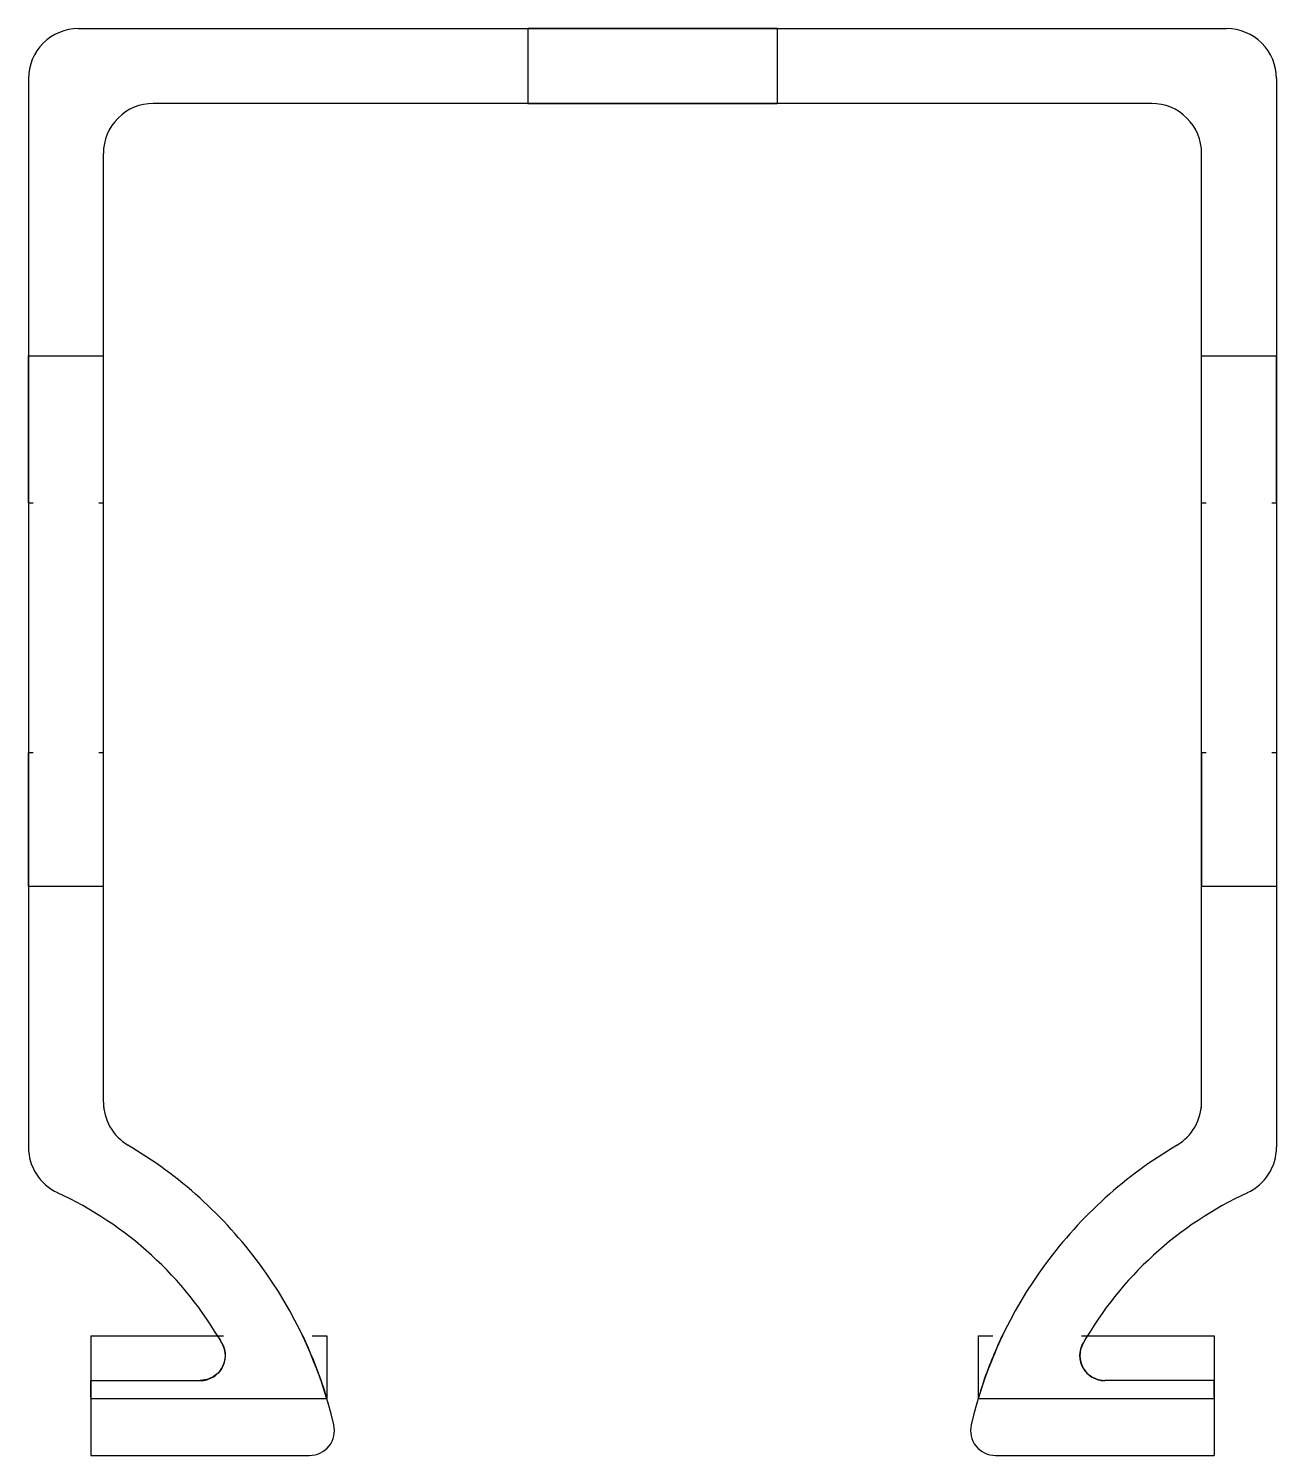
# Model space of a CAD drawing. Header units: millimetres. Extents: x 18 to 143, y 9 to 130.
# Drawn here: x 17.89 to 52.89, y 16.37 to 56.38 of the extents above; entities that cross this region are included whole.
import ezdxf

# ---------------------------------------------------------------- set-up
doc = ezdxf.new("R2010")
doc.units = ezdxf.units.MM
doc.layers.add('可见轮廓', color=7, linetype='Continuous')
doc.layers.add('隐藏线', color=5, linetype='Continuous')

msp = doc.modelspace()

# ---------------------------------------------------------------- linework, layer by layer
at = {"layer": '可见轮廓'}
for p, q in [((19.293, 56.38), (35.393, 56.38)), ((38.893, 56.38), (31.893, 56.38)), ((31.893, 56.38), (31.893, 56.249)), ((35.393, 56.38), (51.493, 56.38)), ((38.893, 56.38), (38.893, 56.249)), ((17.893, 54.98), (17.893, 39.996)), ((52.893, 54.98), (52.893, 39.996)), ((35.393, 54.28), (21.393, 54.28)), ((31.893, 54.412), (31.893, 54.28)), ((38.893, 54.28), (31.893, 54.28)), ((49.393, 54.28), (35.393, 54.28)), ((38.893, 54.412), (38.893, 54.28)), ((19.993, 39.58), (19.993, 52.88)), ((50.793, 39.58), (50.793, 52.88)), ((17.893, 47.21), (17.893, 43.08)), ((17.893, 47.21), (18.024, 47.21)), ((19.862, 47.21), (19.993, 47.21)), ((19.993, 43.08), (19.993, 47.21)), ((50.793, 43.08), (50.793, 47.21)), ((50.793, 47.21), (50.924, 47.21)), ((52.762, 47.21), (52.893, 47.21)), ((52.893, 47.21), (52.893, 43.08)), ((17.893, 43.08), (18.024, 43.08)), ((19.862, 43.08), (19.993, 43.08)), ((50.793, 43.08), (50.924, 43.08)), ((52.762, 43.08), (52.893, 43.08)), ((17.893, 39.996), (17.893, 36.378)), ((52.893, 39.996), (52.893, 36.378)), ((19.993, 36.378), (19.993, 39.58)), ((50.793, 36.378), (50.793, 39.58)), ((17.893, 36.378), (17.893, 25.013)), ((17.893, 36.08), (17.893, 32.34)), ((17.893, 36.08), (18.024, 36.08)), ((19.862, 36.08), (19.993, 36.08)), ((19.993, 26.28), (19.993, 36.378)), ((19.993, 32.34), (19.993, 36.08)), ((50.793, 26.28), (50.793, 36.378)), ((50.793, 32.34), (50.793, 36.08)), ((50.793, 36.08), (50.924, 36.08)), ((52.762, 36.08), (52.893, 36.08)), ((52.893, 36.378), (52.893, 25.013)), ((52.893, 36.08), (52.893, 32.34)), ((17.893, 32.34), (18.024, 32.34)), ((19.862, 32.34), (19.993, 32.34)), ((50.793, 32.34), (50.924, 32.34)), ((52.762, 32.34), (52.893, 32.34)), ((17.893, 26.032), (17.893, 25.013)), ((52.893, 26.032), (52.893, 25.013)), ((19.643, 19.724), (19.643, 17.974)), ((19.643, 19.724), (23.364, 19.724)), ((23.2, 19.724), (23.215, 19.699)), ((23.215, 19.699), (23.23, 19.674)), ((23.23, 19.674), (23.245, 19.649)), ((23.245, 19.649), (23.259, 19.624)), ((23.259, 19.624), (23.274, 19.599)), ((25.845, 19.724), (26.258, 19.724)), ((26.258, 19.724), (26.258, 17.974)), ((44.528, 19.724), (44.528, 17.974)), ((44.528, 19.724), (44.941, 19.724)), ((47.422, 19.724), (51.143, 19.724)), ((47.527, 19.624), (47.512, 19.599)), ((47.541, 19.649), (47.527, 19.624)), ((47.556, 19.674), (47.541, 19.649)), ((47.571, 19.699), (47.556, 19.674)), ((47.586, 19.724), (47.571, 19.699)), ((51.143, 19.724), (51.143, 17.974)), ((23.274, 19.599), (23.289, 19.574)), ((23.317, 19.524), (23.359, 19.438)), ((23.317, 19.524), (23.389, 19.346)), ((23.359, 19.438), (23.389, 19.348)), ((23.389, 19.348), (23.406, 19.255)), ((23.389, 19.346), (23.41, 19.159)), ((23.406, 19.255), (23.41, 19.163)), ((47.397, 19.346), (47.376, 19.159)), ((47.38, 19.255), (47.376, 19.163)), ((47.397, 19.348), (47.38, 19.255)), ((47.469, 19.524), (47.397, 19.346)), ((47.427, 19.438), (47.397, 19.348)), ((47.469, 19.524), (47.427, 19.438)), ((47.512, 19.599), (47.497, 19.574)), ((23.313, 18.819), (23.208, 18.683)), ((23.383, 18.98), (23.313, 18.819)), ((23.355, 18.902), (23.316, 18.825)), ((23.384, 18.985), (23.355, 18.902)), ((23.41, 19.159), (23.383, 18.98)), ((23.403, 19.072), (23.384, 18.985)), ((23.41, 19.163), (23.403, 19.072)), ((25.898, 19.002), (25.865, 19.083)), ((25.93, 18.922), (25.898, 19.002)), ((25.96, 18.843), (25.93, 18.922)), ((25.989, 18.767), (25.96, 18.843)), ((44.797, 18.767), (44.826, 18.843)), ((44.826, 18.843), (44.856, 18.922)), ((44.856, 18.922), (44.888, 19.002)), ((44.888, 19.002), (44.921, 19.083)), ((47.376, 19.163), (47.383, 19.072)), ((47.376, 19.159), (47.403, 18.98)), ((47.383, 19.072), (47.402, 18.985)), ((47.402, 18.985), (47.431, 18.902)), ((47.403, 18.98), (47.473, 18.819)), ((47.431, 18.902), (47.47, 18.825)), ((47.473, 18.819), (47.578, 18.683)), ((19.643, 18.475), (21.177, 18.475)), ((19.643, 18.475), (19.643, 17.425)), ((19.643, 18.475), (19.643, 17.974)), ((21.177, 18.475), (22.71, 18.475)), ((22.901, 18.502), (22.71, 18.475)), ((22.742, 18.476), (22.726, 18.476)), ((22.757, 18.477), (22.742, 18.476)), ((22.833, 18.486), (22.818, 18.484)), ((22.848, 18.489), (22.833, 18.486)), ((23.07, 18.575), (22.901, 18.502)), ((22.936, 18.513), (22.922, 18.508)), ((22.951, 18.518), (22.936, 18.513)), ((23.208, 18.683), (23.07, 18.575)), ((26.017, 18.693), (25.989, 18.767)), ((26.043, 18.622), (26.017, 18.693)), ((26.068, 18.553), (26.043, 18.622)), ((26.091, 18.486), (26.068, 18.553)), ((26.091, 18.486), (26.13, 18.373)), ((44.695, 18.486), (44.656, 18.373)), ((44.695, 18.486), (44.718, 18.553)), ((44.718, 18.553), (44.743, 18.622)), ((44.743, 18.622), (44.769, 18.693)), ((44.769, 18.693), (44.797, 18.767)), ((47.578, 18.683), (47.716, 18.575)), ((47.716, 18.575), (47.885, 18.502)), ((47.835, 18.518), (47.85, 18.513)), ((47.85, 18.513), (47.864, 18.508)), ((47.885, 18.502), (48.076, 18.475)), ((47.938, 18.489), (47.953, 18.486)), ((47.953, 18.486), (47.968, 18.484)), ((48.029, 18.477), (48.044, 18.476)), ((48.044, 18.476), (48.06, 18.476)), ((49.609, 18.475), (48.076, 18.475)), ((51.143, 18.475), (49.609, 18.475)), ((51.143, 18.475), (51.143, 17.425)), ((51.143, 18.475), (51.143, 17.974)), ((26.13, 18.373), (26.164, 18.272)), ((26.164, 18.272), (26.193, 18.183)), ((26.193, 18.183), (26.217, 18.109)), ((26.217, 18.109), (26.235, 18.051)), ((26.235, 18.051), (26.248, 18.008)), ((26.248, 18.008), (26.256, 17.983)), ((44.538, 18.008), (44.53, 17.983)), ((44.551, 18.051), (44.538, 18.008)), ((44.569, 18.109), (44.551, 18.051)), ((44.593, 18.183), (44.569, 18.109)), ((44.622, 18.272), (44.593, 18.183)), ((44.656, 18.373), (44.622, 18.272)), ((19.643, 17.974), (20.056, 17.974)), ((25.845, 17.974), (26.258, 17.974)), ((44.528, 17.974), (44.941, 17.974)), ((50.73, 17.974), (51.143, 17.974)), ((19.643, 17.425), (19.643, 16.375)), ((51.143, 17.425), (51.143, 16.375)), ((19.643, 16.375), (22.709, 16.375)), ((22.709, 16.375), (25.775, 16.375)), ((45.011, 16.375), (48.077, 16.375)), ((48.077, 16.375), (51.143, 16.375))]:
    msp.add_line(p, q, dxfattribs=at)
for centre, radius, start, end in [((19.293, 54.983), 1.4, 90, 135), ((51.493, 54.983), 1.4, 45, 90), ((19.293, 54.983), 1.4, 135, 180), ((51.493, 54.983), 1.4, 0, 45), ((21.393, 52.883), 1.4, 90, 135), ((49.393, 52.883), 1.4, 45, 90), ((21.393, 52.883), 1.4, 135, -180), ((49.393, 52.883), 1.4, 0, 45), ((21.393, 26.283), 1.4, 180, -169.7663), ((21.393, 26.283), 1.4, 180, -150.2488), ((49.393, 26.283), 1.4, -29.7512, 0), ((49.393, 26.283), 1.4, -10.2337, 0), ((21.393, 26.283), 1.4, -150.2488, -120.4976), ((21.393, 26.283), 1.4, -150.2488, -120.4976), ((49.393, 26.283), 1.4, -59.5024, -29.7512), ((19.293, 25.013), 1.4, 180, -147.3874), ((14.393, 14.393), 12.393, 36.3753, 59.5024), ((56.393, 14.393), 12.393, 120.4976, 143.6247), ((51.493, 25.013), 1.4, -32.6126, 0), ((19.293, 25.013), 1.4, -147.3874, -114.7748), ((19.293, 25.013), 1.4, -147.3874, -114.7748), ((51.493, 25.013), 1.4, -65.2252, -32.6126), ((14.393, 14.393), 10.293, 47.5546, 65.2252), ((56.393, 14.393), 10.293, 114.7748, 132.4454), ((14.393, 14.393), 10.293, 29.884, 47.5546), ((14.393, 14.393), 12.393, 13.2482, 36.3753), ((56.393, 14.393), 12.393, 143.6247, 166.7518), ((56.393, 14.393), 10.293, 132.4454, 150.116), ((22.713, 19.173), 0.7, -30.058, 29.884), ((48.073, 19.173), 0.7, 150.116, -149.942), ((22.713, 19.173), 0.7, -90, -30.058), ((48.073, 19.173), 0.7, -149.942, -90), ((25.773, 17.073), 0.7, -38.3759, 13.2482), ((45.013, 17.073), 0.7, 166.7518, -141.6241), ((25.773, 17.073), 0.7, -90, -38.3759), ((45.013, 17.073), 0.7, -141.6241, -90)]:
    msp.add_arc(centre, radius, start, end, dxfattribs=at)
at = {"layer": '隐藏线'}
for p, q in [((31.893, 56.38), (31.964, 56.38)), ((31.893, 56.38), (31.893, 55.33)), ((31.964, 56.38), (32.165, 56.38)), ((32.165, 56.38), (32.486, 56.38)), ((32.486, 56.38), (32.918, 56.38)), ((32.918, 56.38), (33.451, 56.38)), ((33.451, 56.38), (34.056, 56.38)), ((34.056, 56.38), (34.711, 56.38)), ((34.711, 56.38), (35.393, 56.38)), ((35.393, 56.38), (36.075, 56.38)), ((36.075, 56.38), (36.73, 56.38)), ((36.73, 56.38), (37.335, 56.38)), ((37.335, 56.38), (37.868, 56.38)), ((37.868, 56.38), (38.3, 56.38)), ((38.3, 56.38), (38.621, 56.38)), ((38.621, 56.38), (38.822, 56.38)), ((38.822, 56.38), (38.893, 56.38)), ((38.893, 56.38), (38.893, 55.33)), ((31.893, 55.33), (31.893, 54.28)), ((38.893, 55.33), (38.893, 54.28)), ((31.893, 54.28), (31.964, 54.28)), ((31.964, 54.28), (32.165, 54.28)), ((32.165, 54.28), (32.486, 54.28)), ((32.486, 54.28), (32.918, 54.28)), ((32.918, 54.28), (33.451, 54.28)), ((33.451, 54.28), (34.056, 54.28)), ((34.056, 54.28), (34.711, 54.28)), ((34.711, 54.28), (35.393, 54.28)), ((35.393, 54.28), (36.075, 54.28)), ((36.075, 54.28), (36.73, 54.28)), ((36.73, 54.28), (37.335, 54.28)), ((37.335, 54.28), (37.868, 54.28)), ((37.868, 54.28), (38.3, 54.28)), ((38.3, 54.28), (38.621, 54.28)), ((38.621, 54.28), (38.822, 54.28)), ((38.822, 54.28), (38.893, 54.28)), ((17.893, 47.126), (17.893, 47.21)), ((17.893, 47.21), (18.943, 47.21)), ((17.893, 46.89), (17.893, 47.126)), ((17.893, 46.51), (17.893, 46.89)), ((18.943, 47.21), (19.993, 47.21)), ((19.993, 47.126), (19.993, 47.21)), ((19.993, 46.89), (19.993, 47.126)), ((19.993, 46.51), (19.993, 46.89)), ((50.793, 47.126), (50.793, 47.21)), ((50.793, 47.21), (51.843, 47.21)), ((50.793, 46.89), (50.793, 47.126)), ((50.793, 46.51), (50.793, 46.89)), ((51.843, 47.21), (52.893, 47.21)), ((52.893, 47.126), (52.893, 47.21)), ((52.893, 46.89), (52.893, 47.126)), ((52.893, 46.51), (52.893, 46.89)), ((17.893, 46.001), (17.893, 46.51)), ((19.993, 46.001), (19.993, 46.51)), ((50.793, 46.001), (50.793, 46.51)), ((52.893, 46.001), (52.893, 46.51)), ((17.893, 45.372), (17.893, 46.001)), ((19.993, 45.372), (19.993, 46.001)), ((50.793, 45.372), (50.793, 46.001)), ((52.893, 45.372), (52.893, 46.001)), ((17.893, 44.658), (17.893, 45.372)), ((19.993, 44.658), (19.993, 45.372)), ((50.793, 44.658), (50.793, 45.372)), ((52.893, 44.658), (52.893, 45.372)), ((17.893, 43.885), (17.893, 44.658)), ((19.993, 43.885), (19.993, 44.658)), ((50.793, 43.885), (50.793, 44.658)), ((52.893, 43.885), (52.893, 44.658)), ((17.893, 43.08), (17.893, 43.885)), ((19.993, 43.08), (19.993, 43.885)), ((50.793, 43.08), (50.793, 43.885)), ((52.893, 43.08), (52.893, 43.885)), ((17.893, 43.08), (17.893, 39.996)), ((19.993, 39.58), (19.993, 43.08)), ((50.793, 39.58), (50.793, 43.08)), ((52.893, 43.08), (52.893, 39.996)), ((17.893, 39.996), (17.893, 39.58)), ((52.893, 39.996), (52.893, 39.58)), ((17.893, 39.58), (17.893, 36.08)), ((19.993, 36.08), (19.993, 39.58)), ((50.793, 36.08), (50.793, 39.58)), ((52.893, 39.58), (52.893, 36.08)), ((17.893, 35.788), (17.893, 36.08)), ((19.993, 35.788), (19.993, 36.08)), ((50.793, 36.08), (50.793, 35.788)), ((52.893, 36.08), (52.893, 35.788)), ((17.893, 35.497), (17.893, 35.788)), ((19.993, 35.497), (19.993, 35.788)), ((50.793, 35.788), (50.793, 35.497)), ((52.893, 35.788), (52.893, 35.497)), ((17.893, 35.21), (17.893, 35.497)), ((17.893, 34.926), (17.893, 35.21)), ((19.993, 35.21), (19.993, 35.497)), ((19.993, 34.926), (19.993, 35.21)), ((50.793, 35.497), (50.793, 35.21)), ((50.793, 35.21), (50.793, 34.926)), ((52.893, 35.497), (52.893, 35.21)), ((52.893, 35.21), (52.893, 34.926)), ((17.893, 34.648), (17.893, 34.926)), ((19.993, 34.648), (19.993, 34.926)), ((50.793, 34.926), (50.793, 34.648)), ((52.893, 34.926), (52.893, 34.648)), ((17.893, 34.378), (17.893, 34.648)), ((19.993, 34.378), (19.993, 34.648)), ((50.793, 34.648), (50.793, 34.378)), ((52.893, 34.648), (52.893, 34.378)), ((17.893, 34.116), (17.893, 34.378)), ((17.893, 33.864), (17.893, 34.116)), ((19.993, 34.116), (19.993, 34.378)), ((19.993, 33.864), (19.993, 34.116)), ((50.793, 34.378), (50.793, 34.116)), ((50.793, 34.116), (50.793, 33.864)), ((52.893, 34.378), (52.893, 34.116)), ((52.893, 34.116), (52.893, 33.864)), ((17.893, 33.623), (17.893, 33.864)), ((17.893, 33.394), (17.893, 33.623)), ((19.993, 33.623), (19.993, 33.864)), ((19.993, 33.394), (19.993, 33.623)), ((50.793, 33.864), (50.793, 33.623)), ((50.793, 33.623), (50.793, 33.394)), ((52.893, 33.864), (52.893, 33.623)), ((52.893, 33.623), (52.893, 33.394)), ((17.893, 33.179), (17.893, 33.394)), ((19.993, 33.179), (19.993, 33.394)), ((50.793, 33.394), (50.793, 33.179)), ((52.893, 33.394), (52.893, 33.179)), ((17.893, 32.978), (17.893, 33.179)), ((17.893, 32.793), (17.893, 32.978)), ((19.993, 32.978), (19.993, 33.179)), ((19.993, 32.793), (19.993, 32.978)), ((50.793, 33.179), (50.793, 32.978)), ((50.793, 32.978), (50.793, 32.793)), ((52.893, 33.179), (52.893, 32.978)), ((52.893, 32.978), (52.893, 32.793)), ((17.893, 32.625), (17.893, 32.793)), ((17.893, 32.473), (17.893, 32.625)), ((17.893, 32.34), (17.893, 32.473)), ((19.993, 32.625), (19.993, 32.793)), ((19.993, 32.473), (19.993, 32.625)), ((19.993, 32.34), (19.993, 32.473)), ((50.793, 32.793), (50.793, 32.625)), ((50.793, 32.625), (50.793, 32.473)), ((50.793, 32.473), (50.793, 32.34)), ((52.893, 32.793), (52.893, 32.625)), ((52.893, 32.625), (52.893, 32.473)), ((52.893, 32.473), (52.893, 32.34)), ((17.893, 32.34), (17.893, 26.032)), ((17.893, 32.34), (18.943, 32.34)), ((18.943, 32.34), (19.993, 32.34)), ((19.993, 26.28), (19.993, 32.34)), ((50.793, 26.28), (50.793, 32.34)), ((50.793, 32.34), (51.843, 32.34)), ((51.843, 32.34), (52.893, 32.34)), ((52.893, 32.34), (52.893, 26.032)), ((25.582, 19.724), (25.66, 19.557)), ((25.62, 19.643), (25.582, 19.724)), ((25.658, 19.562), (25.62, 19.643)), ((45.204, 19.724), (45.126, 19.557)), ((45.128, 19.562), (45.166, 19.643)), ((45.166, 19.643), (45.204, 19.724)), ((25.695, 19.481), (25.658, 19.562)), ((25.66, 19.557), (25.734, 19.391)), ((25.731, 19.4), (25.695, 19.481)), ((25.734, 19.391), (25.805, 19.227)), ((25.8, 19.24), (25.766, 19.32)), ((25.833, 19.161), (25.8, 19.24)), ((25.805, 19.227), (25.872, 19.066)), ((44.981, 19.227), (44.914, 19.066)), ((44.953, 19.161), (44.986, 19.24)), ((45.052, 19.391), (44.981, 19.227)), ((44.986, 19.24), (45.02, 19.32)), ((45.126, 19.557), (45.052, 19.391)), ((45.055, 19.4), (45.091, 19.481)), ((45.091, 19.481), (45.128, 19.562)), ((23.316, 18.825), (23.284, 18.774)), ((25.865, 19.083), (25.833, 19.161)), ((25.872, 19.066), (25.935, 18.91)), ((25.935, 18.91), (25.992, 18.76)), ((44.851, 18.91), (44.794, 18.76)), ((44.914, 19.066), (44.851, 18.91)), ((44.921, 19.083), (44.953, 19.161)), ((47.47, 18.825), (47.502, 18.774)), ((19.643, 18.363), (19.643, 18.475)), ((23.01, 18.543), (22.951, 18.518)), ((23.065, 18.572), (23.01, 18.543)), ((23.117, 18.605), (23.065, 18.572)), ((23.164, 18.642), (23.117, 18.605)), ((23.208, 18.683), (23.164, 18.642)), ((23.248, 18.727), (23.208, 18.683)), ((23.284, 18.774), (23.248, 18.727)), ((25.992, 18.76), (26.044, 18.619)), ((26.044, 18.619), (26.091, 18.486)), ((44.742, 18.619), (44.695, 18.486)), ((44.794, 18.76), (44.742, 18.619)), ((47.502, 18.774), (47.538, 18.727)), ((47.538, 18.727), (47.578, 18.683)), ((47.578, 18.683), (47.622, 18.642)), ((47.622, 18.642), (47.669, 18.605)), ((47.669, 18.605), (47.721, 18.572)), ((47.721, 18.572), (47.776, 18.543)), ((47.776, 18.543), (47.835, 18.518)), ((51.143, 18.363), (51.143, 18.475)), ((19.643, 18.263), (19.643, 18.363)), ((19.643, 18.176), (19.643, 18.263)), ((19.643, 18.104), (19.643, 18.176)), ((19.643, 18.048), (19.643, 18.104)), ((19.643, 18.007), (19.643, 18.048)), ((51.143, 18.263), (51.143, 18.363)), ((51.143, 18.176), (51.143, 18.263)), ((51.143, 18.104), (51.143, 18.176)), ((51.143, 18.048), (51.143, 18.104)), ((51.143, 18.007), (51.143, 18.048)), ((19.643, 17.974), (19.643, 17.983)), ((19.643, 17.974), (22.951, 17.974)), ((22.951, 17.974), (26.258, 17.974)), ((44.528, 17.974), (47.835, 17.974)), ((47.835, 17.974), (51.143, 17.974)), ((51.143, 17.974), (51.143, 17.983))]:
    msp.add_line(p, q, dxfattribs=at)

doc.saveas('drawing.dxf')
